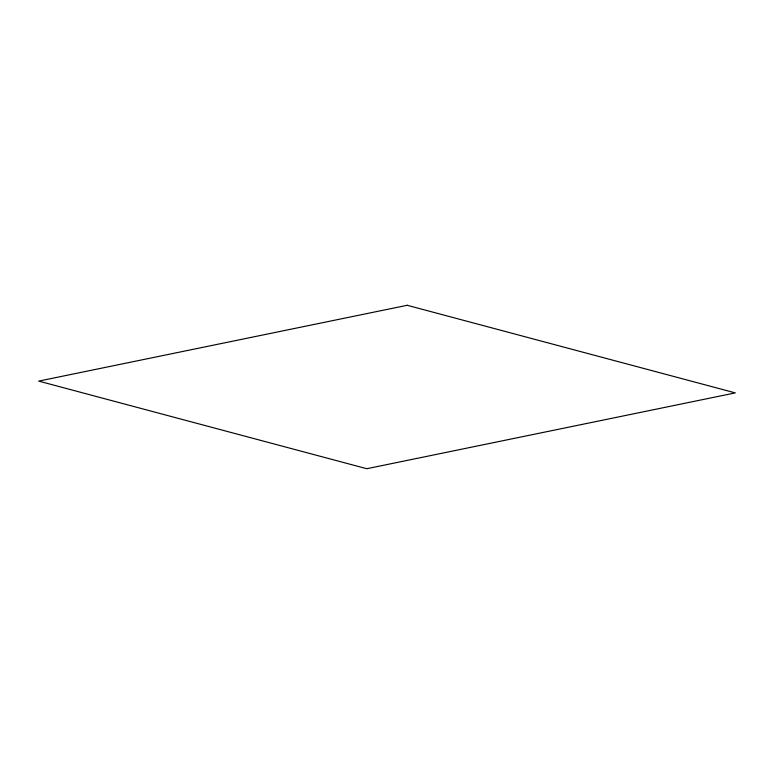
<?xml version="1.0" encoding="UTF-8"?>
<svg xmlns="http://www.w3.org/2000/svg" width="774" height="774" viewBox="0 0 774 774"><rect width="100%" height="100%" fill="white"/><g stroke="black" fill="none" stroke-linecap="round" stroke-linejoin="round"><path stroke-width="1.16" d="M407.201 305.285L38.7 381.108L366.799 468.715L735.3 392.892L407.201 305.285"/></g></svg>
